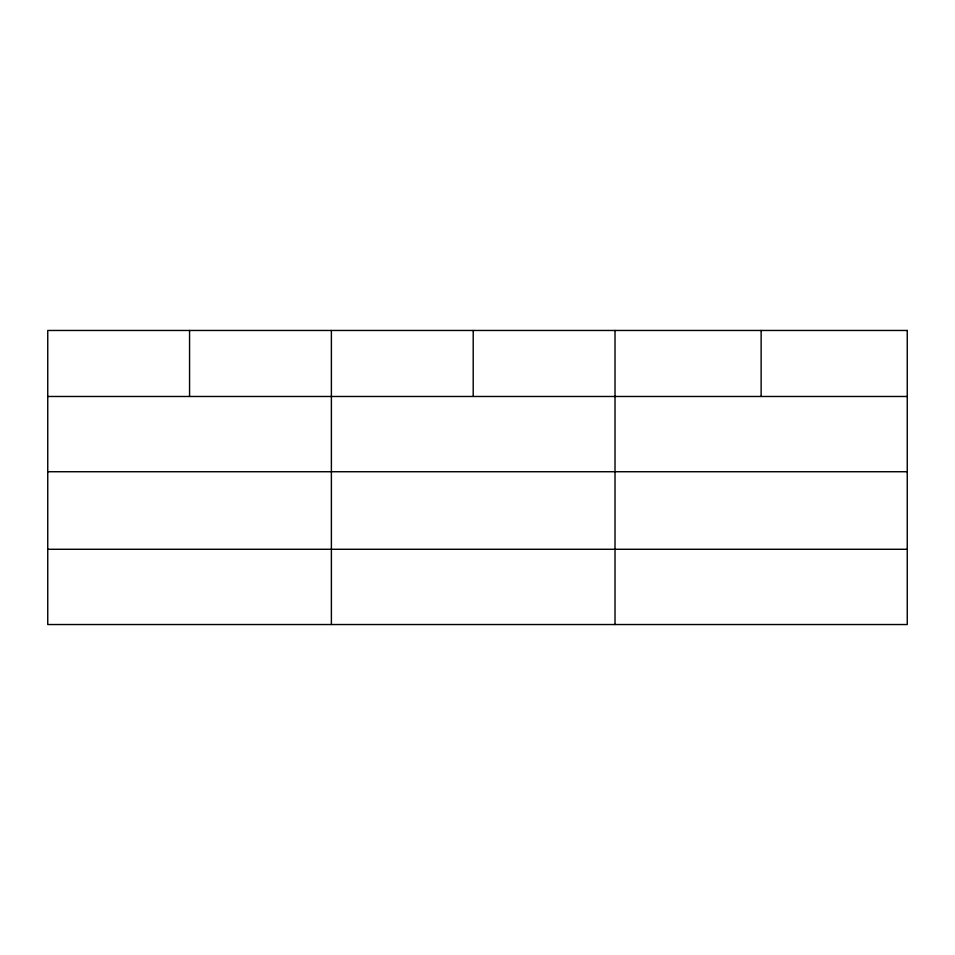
<?xml version="1.0" encoding="UTF-8"?>
<svg xmlns="http://www.w3.org/2000/svg" width="955" height="955" viewBox="0 0 955 955"><rect width="100%" height="100%" fill="white"/><g stroke="black" fill="none" stroke-linecap="round" stroke-linejoin="round"><path stroke-width="1.43" d="M47.75 396.48L907.25 396.48M47.75 471.734L907.25 471.734M47.75 549.28L907.25 549.28M761.135 330.466L761.135 396.48M615.02 330.466L615.02 624.534M473.202 330.466L473.202 396.48M331.385 330.466L331.385 624.534M189.568 330.466L189.568 396.48M907.25 330.466L47.75 330.466L47.75 624.534L907.25 624.534L907.25 330.466"/></g></svg>
